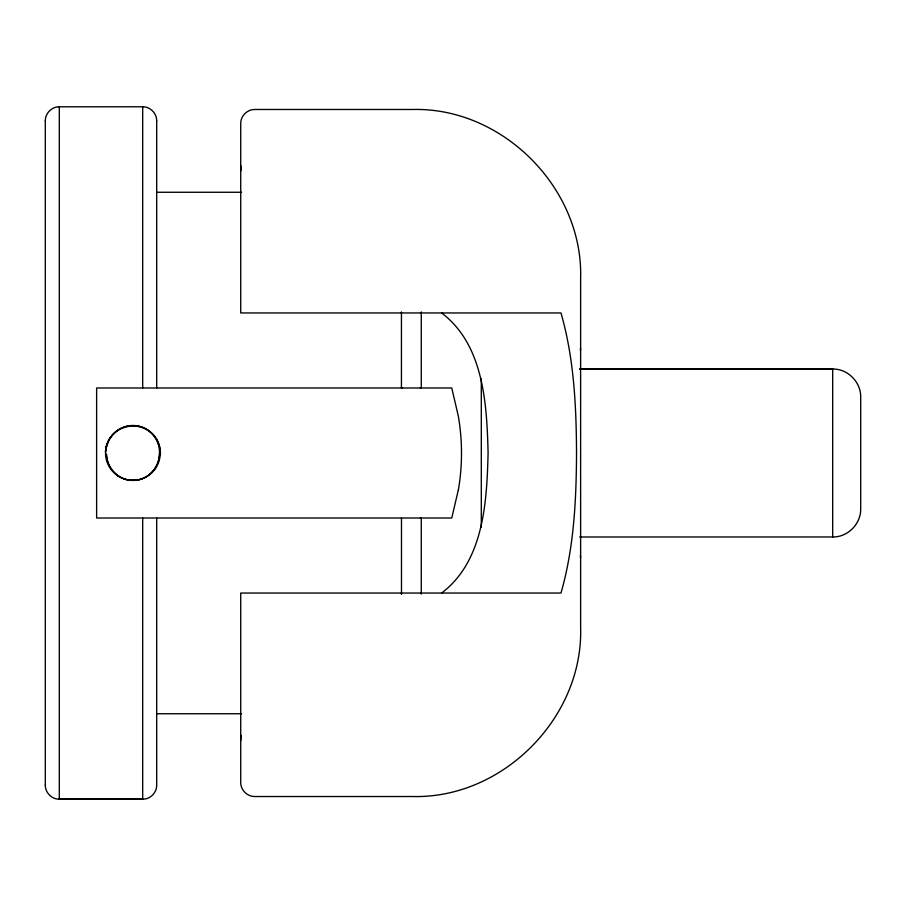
<?xml version="1.0" encoding="UTF-8"?>
<svg xmlns="http://www.w3.org/2000/svg" width="906" height="906" viewBox="0 0 906 906"><rect width="100%" height="100%" fill="white"/><g stroke="black" fill="none" stroke-linecap="round" stroke-linejoin="round"><path stroke-width="1.36" d="M401.483 594.415L401.483 518.017M401.437 387.995L401.449 311.913M45.3 120.883C45.153 113.386 51.767 106.636 59.309 106.795L142.695 106.772C150.226 106.659 156.863 113.386 156.693 120.894M240.724 740.508L241.189 735.412M580.384 350.52L580.621 347.972M441.607 593.045C483.895 561.108 486.85 501.63 488.096 453C486.85 404.37 483.895 344.892 441.607 312.955M45.3 785.117C45.153 792.614 51.767 799.364 59.309 799.205L142.695 799.16C150.181 799.409 156.806 792.671 156.693 785.219L156.693 518.017M156.693 192.265L241.585 192.265M579.704 369.002L832.693 369.036C847.665 368.685 860.915 382.049 860.7 396.987L860.7 509.013C860.915 523.951 847.665 537.315 832.693 536.964L579.704 536.998M579.704 369.161L832.693 369.036M401.766 387.983L402.57 387.983M160.747 453L160.271 453A27.135 26.58 0.4 0 0 124.394 427.451M420.35 518.017L421.041 518.017M156.693 713.735L241.596 713.735M420.237 387.983L421.041 387.995M59.309 799.092L142.695 799.16M105.436 446.873L106.206 446.93A27.361 26.897 1.7 0 1 124.36 427.383M580.384 555.48L580.621 558.028M240.724 165.492L241.189 170.588M832.693 368.98L832.693 537.02M481.301 378.685L481.301 527.315M421.267 311.902L421.267 387.995M421.267 518.017L421.267 594.098M156.693 120.781L156.693 387.983M142.695 106.772L142.695 387.983M142.695 518.017L142.695 799.228M59.309 106.772L59.309 799.228M45.3 120.781L45.3 785.219M106.636 447.02A27.361 26.795 -89.9 0 1 124.247 427.043A27.135 26.467 89.8 0 1 159.535 452.989A27.191 26.557 89.9 0 1 133.488 480.395A27.191 26.568 -90 0 1 106.41 454.065A27.191 26.557 89.9 0 0 133.488 480.395A27.191 26.568 -90 0 0 159.535 453M105.583 451.856A26.795 26.183 -90 0 1 106.24 446.93A26.795 26.263 89.6 0 0 105.515 451.845M576.533 453C576.284 499.987 574.053 547.632 560.973 593.045L240.724 593.045L240.724 782.512C240.611 789.998 247.247 796.634 254.722 796.521L412.57 796.521C502.807 798.843 583.419 717.541 580.621 627.405L580.621 278.595C583.419 188.459 502.807 107.157 412.57 109.479L254.722 109.479C247.247 109.366 240.611 116.002 240.724 123.488L240.724 312.955L560.973 312.955C574.053 358.368 576.284 406.013 576.533 453M458.323 489.908L451.766 518.017L96.625 518.017L96.625 387.983L451.766 387.983L458.323 416.092A218.165 218.165 0 0 1 458.379 489.92M118.256 476.126A27.373 27.373 0 0 0 160.249 454.11A27.373 27.373 0 0 0 120.181 428.753A27.373 27.373 0 0 0 118.256 476.126"/></g></svg>
